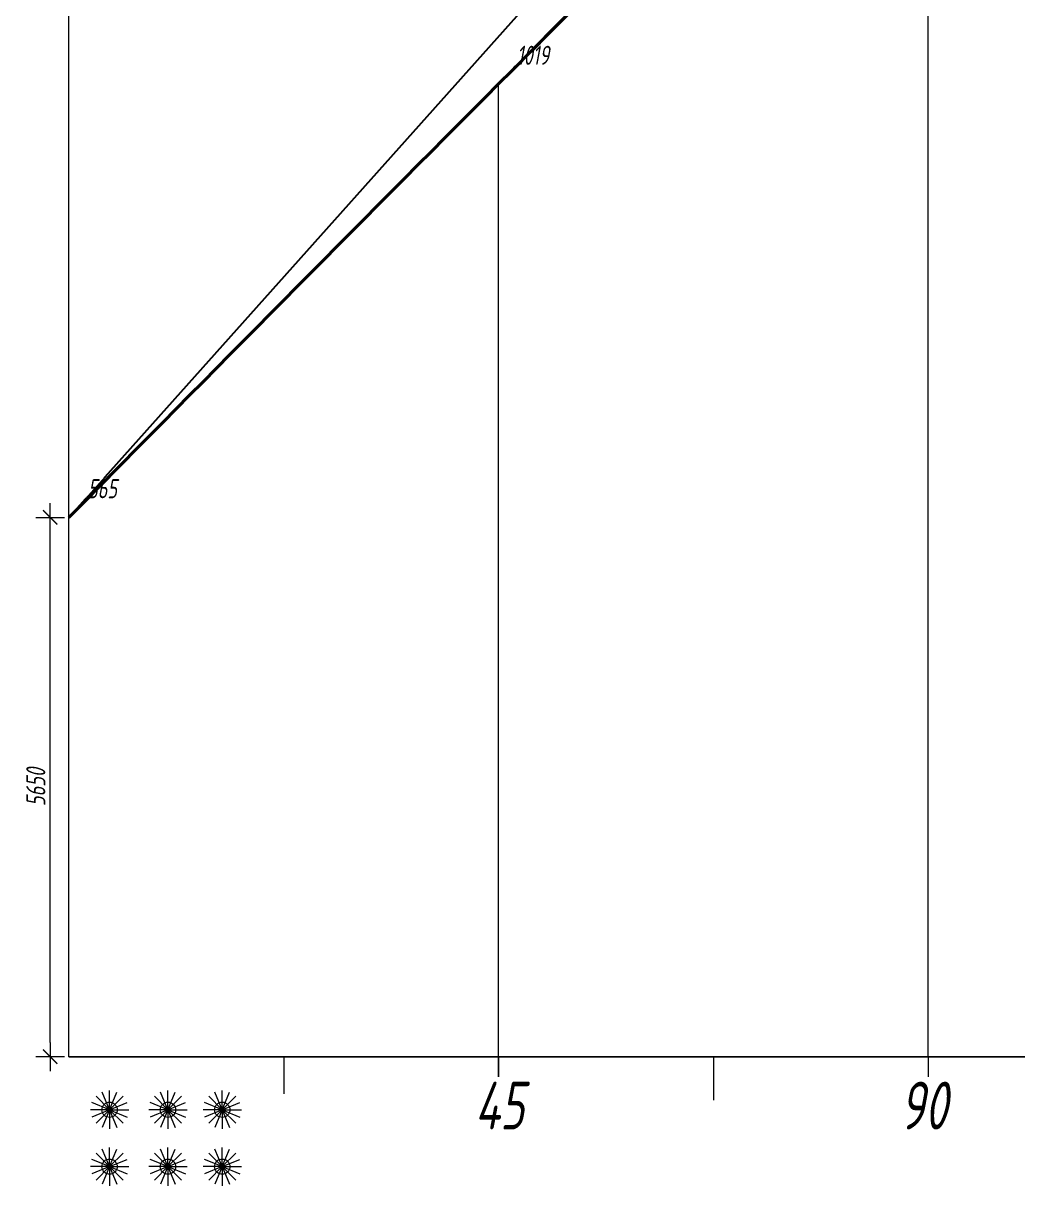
# Model space of a CAD drawing. Header units: millimetres. Extents: x -1744 to 116709, y -1744 to 73682.
# Drawn here: x 114720 to 115762, y 70547 to 71765 of the extents above; entities that cross this region are included whole.
import ezdxf

# ---------------------------------------------------------------- set-up
doc = ezdxf.new("R2010")
doc.units = ezdxf.units.MM
doc.header["$LTSCALE"] = 400
doc.linetypes.add('DASHED', pattern=[0.75, 0.5, -0.25])
doc.layers.get('0').update_dxf_attribs({"lineweight": 0})
doc.layers.get('Defpoints').update_dxf_attribs({"lineweight": 0})
for name, color, linetype, lineweight in [('niewidoczna', 4, 'DASHED', 25), ('przekrój', 1, 'Continuous', 40), ('widok', 3, 'Continuous', 25), ('wymiary', 9, 'Continuous', 15)]:
    doc.layers.add(name, color=color, linetype=linetype, lineweight=lineweight)
doc.styles.add('0.7', font='isocpeui.ttf', dxfattribs={"width": 0.7})
doc.dimstyles.new('1do10_MadziCAD', dxfattribs={"dimscale": 10, "dimtxt": 2, "dimasz": 1.5, "dimexe": 1.5, "dimexo": 1, "dimgap": 0.5, "dimtad": 1, "dimdec": 0, "dimlfac": 10, "dimzin": 9, "dimtxsty": '0.7', "dimblk": 'MadziCAD_znacznik', "dimcen": 2, "dimdle": 1.5, "dimse1": 1, "dimse2": 1, "dimclrd": 256, "dimclre": 256, "dimclrt": 2, "dimadec": 1, "dimazin": 2, "dimtfac": 1, "dimtdec": 0, "dimtix": 1, "dimtmove": 2, "dimatfit": 3, "dimldrblk": 'MadziCAD_strzalka_linii_odniesienia', "dimfxl": 0, "dimtvp": 1, "dimtolj": 1, "dimtzin": 0, "dimlwd": -1, "dimlwe": 25, "dimarcsym": 0})
doc.dimstyles.new('1do10_MadziCAD$6', dxfattribs={"dimscale": 10, "dimtxt": 2, "dimasz": 1.5, "dimexe": 1.5, "dimexo": 1, "dimgap": 2, "dimtad": 1, "dimdec": 0, "dimzin": 1, "dimtxsty": '0.7', "dimblk": 'MadziCAD_znacznik', "dimcen": 2, "dimdle": 1.5, "dimse1": 1, "dimse2": 1, "dimclrd": 256, "dimclre": 256, "dimclrt": 2, "dimadec": 1, "dimazin": 2, "dimtfac": 1, "dimtdec": 0, "dimtix": 1, "dimtmove": 2, "dimatfit": 3, "dimldrblk": 'MadziCAD_strzalka_linii_odniesienia', "dimfxl": 0, "dimtvp": 1, "dimtolj": 1, "dimtzin": 0, "dimlwd": -1, "dimlwe": 25, "dimarcsym": 0})
doc.dimstyles.new('1do20_MadziCAD$6', dxfattribs={"dimscale": 20, "dimtxt": 2, "dimasz": 1.5, "dimexe": 1.5, "dimexo": 1, "dimgap": 2, "dimtad": 1, "dimdec": 0, "dimzin": 1, "dimtxsty": '0.7', "dimblk": 'MadziCAD_znacznik', "dimcen": 2, "dimdle": 1.5, "dimse1": 1, "dimse2": 1, "dimclrd": 256, "dimclre": 256, "dimclrt": 2, "dimadec": 1, "dimazin": 2, "dimtfac": 1, "dimtdec": 0, "dimtix": 1, "dimtmove": 2, "dimatfit": 3, "dimldrblk": 'MadziCAD_strzalka_linii_odniesienia', "dimfxl": 0, "dimtvp": 1, "dimtolj": 1, "dimtzin": 0, "dimlwd": -1, "dimlwe": 25, "dimarcsym": 0})

# ---------------------------------------------------------------- blocks, each defined once
blk = doc.blocks.new('MadziCAD_znacznik')
for p, q in [((0, 1), (0, -1)), ((-1, 0), (1, 0))]:
    blk.add_line(p, q)
at = {"const_width": 0.1}
blk.add_lwpolyline([(0.5, 0.5), (-0.5, -0.5)], dxfattribs=at)
blk = doc.blocks.new('*D60')
at = {"layer": 'Defpoints', "color": 0}
for p in [(114748.4, 71247.3), (114768.1, 71247.3), (114768.1, 70682.3)]:
    blk.add_point(p, dxfattribs=at)
at = {"layer": 'wymiary'}
blk.add_line((114748.4, 70697.3), (114748.4, 71232.3), dxfattribs=at)
at = {"layer": 'wymiary', "xscale": 15, "yscale": 15, "zscale": 15}
for p, rotation in [((114748.4, 71247.3), 90), ((114748.4, 70682.3), 270)]:
    blk.add_blockref('MadziCAD_znacznik', p, dxfattribs=dict(at, rotation=rotation))
at = {"layer": 'wymiary', "color": 2, "insert": (114733.4, 70964.8), "char_height": 20, "attachment_point": 5, "rotation": 90, "style": '0.7', "bg_fill": 3, "box_fill_scale": 1.1, "bg_fill_color": 256, "bg_fill_true_color": 13158600, "bg_fill_transparency": 4259917}
blk.add_mtext('\\A1;5650', dxfattribs=at)
blk = doc.blocks.new('MadziCAD_strzalka_linii_odniesienia')
blk.add_solid([(-2, 0.333333), (0, 0), (-2, -0.333333)])
blk = doc.blocks.new('*D62')
at = {"layer": 'Defpoints', "color": 0}
for p in [(114768.1, 71247.3), (114768.1, 71247.3), (114768.1, 70682.3)]:
    blk.add_point(p, dxfattribs=at)
at = {"layer": 'wymiary', "color": 2, "insert": (114803.2, 71277.3), "char_height": 20, "attachment_point": 5, "style": '0.7', "bg_fill": 3, "box_fill_scale": 1.1, "bg_fill_color": 256, "bg_fill_true_color": 13158600, "bg_fill_transparency": 10736348}
blk.add_mtext('\\A1;565', dxfattribs=at)
blk = doc.blocks.new('*D63')
at = {"layer": 'Defpoints', "color": 0}
for p in [(115218.1, 71701.3), (115218.1, 71701.3), (114768.1, 70682.3)]:
    blk.add_point(p, dxfattribs=at)
at = {"layer": 'wymiary', "color": 2, "insert": (115254.1, 71731.3), "char_height": 20, "attachment_point": 5, "style": '0.7', "bg_fill": 3, "box_fill_scale": 1.1, "bg_fill_color": 256, "bg_fill_true_color": 13158600, "bg_fill_transparency": 5439561}
blk.add_mtext('\\A1;1019', dxfattribs=at)
blk = doc.blocks.new('*D64')
at = {"layer": 'Defpoints', "color": 0}
for p in [(115668.1, 72157.3), (115668.1, 72157.3), (114768.1, 70682.3)]:
    blk.add_point(p, dxfattribs=at)
at = {"layer": 'wymiary', "color": 2, "insert": (115706.2, 72187.4), "char_height": 20, "attachment_point": 5, "style": '0.7', "bg_fill": 3, "box_fill_scale": 1.1, "bg_fill_color": 256, "bg_fill_true_color": 13158600, "bg_fill_transparency": 12691600}
blk.add_mtext('\\A1;1475', dxfattribs=at)
blk = doc.blocks.new('*D65')
at = {"layer": 'Defpoints', "color": 0}
blk.add_point((114768.1, 70682.3), dxfattribs=at)
at = {"layer": 'wymiary', "color": 2, "insert": (116141.7, 72648.8), "char_height": 20, "attachment_point": 5, "style": '0.7', "bg_fill": 3, "box_fill_scale": 1.1, "bg_fill_color": 256, "bg_fill_true_color": 13158600, "bg_fill_transparency": 3014704}
blk.add_mtext('\\A1;1980', dxfattribs=at)
at = {"layer": 'Defpoints', "color": 0}
blk.add_point((116118.1, 72662.3), dxfattribs=at)
blk.add_point((116118.1, 72662.3), dxfattribs=at)
blk = doc.blocks.new('*D66')
at = {"layer": 'Defpoints', "color": 0}
for p in [(116568.1, 73262.3), (116568.1, 73262.3), (114768.1, 70682.3)]:
    blk.add_point(p, dxfattribs=at)
at = {"layer": 'wymiary', "color": 2, "insert": (116648, 73322.3), "char_height": 40, "attachment_point": 5, "style": '0.7', "bg_fill": 3, "box_fill_scale": 1.1, "bg_fill_color": 256, "bg_fill_true_color": 13158600, "bg_fill_transparency": 15301336}
blk.add_mtext('\\A1;2580', dxfattribs=at)
blk = doc.blocks.new('*D68')
at = {"layer": 'Defpoints', "color": 0}
blk.add_point((114768.1, 70682.3), dxfattribs=at)
at = {"layer": 'wymiary', "color": 2, "insert": (115915.2, 72384.6), "char_height": 20, "attachment_point": 5, "style": '0.7', "bg_fill": 3, "box_fill_scale": 1.1, "bg_fill_color": 256, "bg_fill_true_color": 13158600, "bg_fill_transparency": 3312912}
blk.add_mtext('\\A1;1717', dxfattribs=at)
at = {"layer": 'Defpoints', "color": 0}
for p in [(115893.1, 72399.6), (115897.6, 72399.6)]:
    blk.add_point(p, dxfattribs=at)
blk = doc.blocks.new('*D69')
at = {"layer": 'Defpoints', "color": 0}
for p in [(115893.1, 72409.8), (115897.6, 72409.8), (114768.1, 70682.3)]:
    blk.add_point(p, dxfattribs=at)
at = {"layer": 'widok', "color": 2, "insert": (115939, 72415.3), "char_height": 20, "attachment_point": 5, "style": '0.7', "bg_fill": 3, "box_fill_scale": 1.1, "bg_fill_color": 256, "bg_fill_true_color": 13158600, "bg_fill_transparency": 12689672}
blk.add_mtext('\\A1;1728', dxfattribs=at)
blk = doc.blocks.new('*D70')
at = {"layer": 'Defpoints', "color": 0}
for p in [(115648.2, 72254.8), (115668.1, 72254.8), (114768.1, 70682.3)]:
    blk.add_point(p, dxfattribs=at)
at = {"layer": 'niewidoczna', "color": 2, "insert": (115610.7, 72284.9), "char_height": 20, "attachment_point": 5, "style": '0.7', "bg_fill": 3, "box_fill_scale": 1.1, "bg_fill_color": 256, "bg_fill_true_color": 13158600, "bg_fill_transparency": 12691600}
blk.add_mtext('\\A1;1573', dxfattribs=at)
blk = doc.blocks.new('*D71')
at = {"layer": 'Defpoints', "color": 0}
for p in [(115867.6, 72433.5), (115893.1, 72433.5), (114768.1, 70682.3)]:
    blk.add_point(p, dxfattribs=at)
at = {"layer": 'niewidoczna', "color": 2, "insert": (115912.6, 72457.4), "char_height": 20, "attachment_point": 5, "style": '0.7', "bg_fill": 3, "box_fill_scale": 1.1, "bg_fill_color": 256, "bg_fill_true_color": 13158600, "bg_fill_transparency": 0}
blk.add_mtext('\\A1;1751', dxfattribs=at)
blk = doc.blocks.new('*D72')
at = {"layer": 'Defpoints', "color": 0}
for p in [(115893.1, 72506.7), (115903.8, 72506.7), (114768.1, 70682.3)]:
    blk.add_point(p, dxfattribs=at)
at = {"layer": 'niewidoczna', "color": 2, "insert": (115850.5, 72536.1), "char_height": 20, "attachment_point": 5, "style": '0.7', "bg_fill": 3, "box_fill_scale": 1.1, "bg_fill_color": 256, "bg_fill_true_color": 13158600, "bg_fill_transparency": 4259917}
blk.add_mtext('\\A1;1824', dxfattribs=at)
blk = doc.blocks.new('*D73')
at = {"layer": 'Defpoints', "color": 0}
for p in [(116179.3, 72681.4), (114768.1, 70682.3)]:
    blk.add_point(p, dxfattribs=at)
at = {"layer": 'niewidoczna', "color": 2, "insert": (116144.6, 72708.7), "char_height": 20, "attachment_point": 5, "style": '0.7', "bg_fill": 3, "box_fill_scale": 1.1, "bg_fill_color": 256, "bg_fill_true_color": 13158600, "bg_fill_transparency": 12690052}
blk.add_mtext('\\A1;2028', dxfattribs=at)
at = {"layer": 'Defpoints', "color": 0}
blk.add_point((116118.1, 72709.8), dxfattribs=at)
blk = doc.blocks.new('*D74')
at = {"layer": 'Defpoints', "color": 0}
blk.add_point((114768.1, 70682.3), dxfattribs=at)
at = {"layer": 'niewidoczna', "color": 2, "insert": (116092.5, 72770.9), "char_height": 20, "attachment_point": 5, "style": '0.7', "bg_fill": 3, "box_fill_scale": 1.1, "bg_fill_color": 256, "bg_fill_true_color": 13158600, "bg_fill_transparency": 2}
blk.add_mtext('\\A1;2076', dxfattribs=at)
at = {"layer": 'Defpoints', "color": 0}
for p in [(116067.6, 72759), (116118.1, 72758.5)]:
    blk.add_point(p, dxfattribs=at)

msp = doc.modelspace()

# ---------------------------------------------------------------- linework, layer by layer
at = {"layer": 'wymiary'}
for p, q in [((115668.099, 70682.298), (115668.099, 72157.298)), ((115218.099, 70682.298), (115218.099, 71701.298)), ((114768.099, 70682.298), (114768.099, 71247.298))]:
    msp.add_line(p, q, dxfattribs=at)
for points in [[(114768.099, 70682.298), (114768.099, 73682.298)], [(114768.099, 70682.298), (116568.099, 70682.298)], [(114768.099, 70682.298), (115668.099, 70682.298), (115218.099, 70682.298), (115218.099, 70647.836), (115218.099, 70682.298), (114768.099, 70682.298), (114993.099, 70682.298), (114993.099, 70643.447)], [(115218.099, 70682.298), (115443.099, 70682.298), (115443.099, 70636.865)], [(115668.099, 70682.298), (115668.099, 70641.254)], [(115668.099, 70682.298), (116568.099, 70682.298), (116118.099, 70682.298), (116118.099, 70647.836), (116118.099, 70682.298), (115668.099, 70682.298), (115893.099, 70682.298), (115893.099, 70643.447)], [(114810.633, 70626.78), (114796.491, 70640.922)], [(114810.633, 70626.78), (114802.979, 70645.257)], [(114810.633, 70626.78), (114810.633, 70646.78)], [(114810.633, 70626.78), (114818.287, 70645.257)], [(114810.633, 70626.78), (114824.775, 70640.922)], [(114871.794, 70626.78), (114857.652, 70640.922)], [(114871.794, 70626.78), (114864.141, 70645.257)], [(114871.794, 70626.78), (114871.794, 70646.78)], [(114871.794, 70626.78), (114879.448, 70645.257)], [(114871.794, 70626.78), (114885.936, 70640.922)], [(114928.646, 70626.78), (114914.504, 70640.922)], [(114928.646, 70626.78), (114920.992, 70645.257)], [(114928.646, 70626.78), (114928.646, 70646.78)], [(114928.646, 70626.78), (114936.299, 70645.257)], [(114928.646, 70626.78), (114942.788, 70640.922)], [(114810.633, 70626.78), (114790.633, 70626.78)], [(114810.633, 70626.78), (114790.633, 70626.78)], [(114810.633, 70626.78), (114792.155, 70634.433)], [(114810.633, 70626.78), (114792.155, 70619.126)], [(114810.633, 70626.78), (114792.155, 70619.126)], [(114810.633, 70626.78), (114792.155, 70619.126)], [(114810.633, 70626.78), (114796.491, 70612.637)], [(114810.633, 70626.78), (114802.979, 70608.302)], [(114810.633, 70626.78), (114829.111, 70634.433)], [(114810.633, 70626.78), (114829.111, 70634.433)], [(114810.633, 70626.78), (114829.111, 70634.433)], [(114810.633, 70626.78), (114830.633, 70626.78)], [(114810.633, 70626.78), (114810.633, 70606.78)], [(114810.633, 70626.78), (114818.287, 70608.302)], [(114810.633, 70626.78), (114824.775, 70612.637)], [(114810.633, 70626.78), (114818.287, 70608.302)], [(114810.633, 70626.78), (114818.287, 70608.302)], [(114810.633, 70626.78), (114829.111, 70619.126)], [(114871.794, 70626.78), (114851.794, 70626.78)], [(114871.794, 70626.78), (114851.794, 70626.78)], [(114871.794, 70626.78), (114853.317, 70634.433)], [(114871.794, 70626.78), (114853.317, 70619.126)], [(114871.794, 70626.78), (114853.317, 70619.126)], [(114871.794, 70626.78), (114853.317, 70619.126)], [(114871.794, 70626.78), (114857.652, 70612.637)], [(114871.794, 70626.78), (114864.141, 70608.302)], [(114871.794, 70626.78), (114890.272, 70634.433)], [(114871.794, 70626.78), (114890.272, 70634.433)], [(114871.794, 70626.78), (114890.272, 70634.433)], [(114871.794, 70626.78), (114891.794, 70626.78)], [(114871.794, 70626.78), (114871.794, 70606.78)], [(114871.794, 70626.78), (114879.448, 70608.302)], [(114871.794, 70626.78), (114885.936, 70612.637)], [(114871.794, 70626.78), (114879.448, 70608.302)], [(114871.794, 70626.78), (114879.448, 70608.302)], [(114871.794, 70626.78), (114890.272, 70619.126)], [(114928.646, 70626.78), (114908.646, 70626.78)], [(114928.646, 70626.78), (114908.646, 70626.78)], [(114928.646, 70626.78), (114910.168, 70634.433)], [(114928.646, 70626.78), (114910.168, 70619.126)], [(114928.646, 70626.78), (114910.168, 70619.126)], [(114928.646, 70626.78), (114910.168, 70619.126)], [(114928.646, 70626.78), (114914.504, 70612.637)], [(114928.646, 70626.78), (114920.992, 70608.302)], [(114928.646, 70626.78), (114947.123, 70634.433)], [(114928.646, 70626.78), (114947.123, 70634.433)], [(114928.646, 70626.78), (114947.123, 70634.433)], [(114928.646, 70626.78), (114948.646, 70626.78)], [(114928.646, 70626.78), (114928.646, 70606.78)], [(114928.646, 70626.78), (114936.299, 70608.302)], [(114928.646, 70626.78), (114942.788, 70612.637)], [(114928.646, 70626.78), (114936.299, 70608.302)], [(114928.646, 70626.78), (114936.299, 70608.302)], [(114928.646, 70626.78), (114947.123, 70619.126)], [(114810.633, 70567.178), (114796.491, 70581.32)], [(114810.633, 70567.178), (114802.979, 70585.656)], [(114810.633, 70567.178), (114810.633, 70587.178)], [(114810.633, 70567.178), (114818.287, 70585.656)], [(114810.633, 70567.178), (114824.775, 70581.32)], [(114871.794, 70567.178), (114857.652, 70581.32)], [(114871.794, 70567.178), (114864.141, 70585.656)], [(114871.794, 70567.178), (114871.794, 70587.178)], [(114871.794, 70567.178), (114879.448, 70585.656)], [(114871.794, 70567.178), (114885.936, 70581.32)], [(114928.646, 70567.178), (114914.504, 70581.32)], [(114928.646, 70567.178), (114920.992, 70585.656)], [(114928.646, 70567.178), (114928.646, 70587.178)], [(114928.646, 70567.178), (114936.299, 70585.656)], [(114928.646, 70567.178), (114942.788, 70581.32)], [(114810.633, 70567.178), (114790.633, 70567.178)], [(114810.633, 70567.178), (114790.633, 70567.178)], [(114810.633, 70567.178), (114792.155, 70574.832)], [(114810.633, 70567.178), (114792.155, 70559.525)], [(114810.633, 70567.178), (114792.155, 70559.525)], [(114810.633, 70567.178), (114792.155, 70559.525)], [(114810.633, 70567.178), (114796.491, 70553.036)], [(114810.633, 70567.178), (114802.979, 70548.701)], [(114810.633, 70567.178), (114829.111, 70574.832)], [(114810.633, 70567.178), (114829.111, 70574.832)], [(114810.633, 70567.178), (114829.111, 70574.832)], [(114810.633, 70567.178), (114830.633, 70567.178)], [(114810.633, 70567.178), (114810.633, 70547.178)], [(114810.633, 70567.178), (114818.287, 70548.701)], [(114810.633, 70567.178), (114824.775, 70553.036)], [(114810.633, 70567.178), (114818.287, 70548.701)], [(114810.633, 70567.178), (114818.287, 70548.701)], [(114810.633, 70567.178), (114829.111, 70559.525)], [(114871.794, 70567.178), (114851.794, 70567.178)], [(114871.794, 70567.178), (114851.794, 70567.178)], [(114871.794, 70567.178), (114853.317, 70574.832)], [(114871.794, 70567.178), (114853.317, 70559.525)], [(114871.794, 70567.178), (114853.317, 70559.525)], [(114871.794, 70567.178), (114853.317, 70559.525)], [(114871.794, 70567.178), (114857.652, 70553.036)], [(114871.794, 70567.178), (114864.141, 70548.701)], [(114871.794, 70567.178), (114890.272, 70574.832)], [(114871.794, 70567.178), (114890.272, 70574.832)], [(114871.794, 70567.178), (114890.272, 70574.832)], [(114871.794, 70567.178), (114891.794, 70567.178)], [(114871.794, 70567.178), (114871.794, 70547.178)], [(114871.794, 70567.178), (114879.448, 70548.701)], [(114871.794, 70567.178), (114885.936, 70553.036)], [(114871.794, 70567.178), (114879.448, 70548.701)], [(114871.794, 70567.178), (114879.448, 70548.701)], [(114871.794, 70567.178), (114890.272, 70559.525)], [(114928.646, 70567.178), (114908.646, 70567.178)], [(114928.646, 70567.178), (114908.646, 70567.178)], [(114928.646, 70567.178), (114910.168, 70574.832)], [(114928.646, 70567.178), (114910.168, 70559.525)], [(114928.646, 70567.178), (114910.168, 70559.525)], [(114928.646, 70567.178), (114910.168, 70559.525)], [(114928.646, 70567.178), (114914.504, 70553.036)], [(114928.646, 70567.178), (114920.992, 70548.701)], [(114928.646, 70567.178), (114947.123, 70574.832)], [(114928.646, 70567.178), (114947.123, 70574.832)], [(114928.646, 70567.178), (114947.123, 70574.832)], [(114928.646, 70567.178), (114948.646, 70567.178)], [(114928.646, 70567.178), (114928.646, 70547.178)], [(114928.646, 70567.178), (114936.299, 70548.701)], [(114928.646, 70567.178), (114942.788, 70553.036)], [(114928.646, 70567.178), (114936.299, 70548.701)], [(114928.646, 70567.178), (114936.299, 70548.701)], [(114928.646, 70567.178), (114947.123, 70559.525)]]:
    msp.add_lwpolyline(points, dxfattribs=at)
for centre, radius in [((114810.633, 70626.78), 8), ((114810.633, 70626.78), 0.8), ((114871.794, 70626.78), 8), ((114871.794, 70626.78), 0.8), ((114928.646, 70626.78), 8), ((114928.646, 70626.78), 0.8), ((114810.633, 70567.178), 8), ((114810.633, 70567.178), 0.8), ((114871.794, 70567.178), 8), ((114871.794, 70567.178), 0.8), ((114928.646, 70567.178), 8), ((114928.646, 70567.178), 0.8)]:
    msp.add_circle(centre, radius, dxfattribs=at)

# ---------------------------------------------------------------- next in the draw order: texts
at = {"layer": 'wymiary', "color": 2, "char_height": 50, "attachment_point": 5, "style": '0.7', "bg_fill": 3, "box_fill_scale": 1.1, "bg_fill_color": 256, "bg_fill_true_color": 13158600}
for s, insert, bg_fill_transparency in [('\\A1;45', (115219.088, 70631.202), 4259917), ('\\A1;90', (115663.282, 70631.202), 11710748)]:
    msp.add_mtext(s, dxfattribs=dict(at, insert=insert, bg_fill_transparency=bg_fill_transparency))

# ---------------------------------------------------------------- next in the draw order: dimensions: what is measured, and where the dimension line sits
at = {"layer": 'wymiary'}
dim = msp.add_linear_dim(base=(114748.358, 71247.298), p1=(114768.099, 70682.298), p2=(114768.099, 71247.298), angle=90, dimstyle='1do10_MadziCAD', dxfattribs=at)
dim.commit()
dim.dimension.update_dxf_attribs({"geometry": '*D60', "text_midpoint": (114733.358, 70964.798)})

# ---------------------------------------------------------------- next in the draw order: dimensions: what is measured, and where the dimension line sits
dim = msp.add_ordinate_dim(feature_location=(114768.099, 71247.298), offset=(0, 0), dtype=0, origin=(114768.099, 70682.298), dimstyle='1do10_MadziCAD$6', dxfattribs=at)
dim.commit()
dim.dimension.update_dxf_attribs({"geometry": '*D62', "text_midpoint": (114803.17, 71277.298)})

# ---------------------------------------------------------------- next in the draw order: dimensions: what is measured, and where the dimension line sits
dim = msp.add_ordinate_dim(feature_location=(115218.099, 71701.298), offset=(0, 0), dtype=0, origin=(114768.099, 70682.298), dimstyle='1do10_MadziCAD$6', dxfattribs=at)
dim.commit()
dim.dimension.update_dxf_attribs({"geometry": '*D63', "text_midpoint": (115254.082, 71731.298)})

# ---------------------------------------------------------------- next in the draw order: dimensions: what is measured, and where the dimension line sits
dim = msp.add_ordinate_dim(feature_location=(115668.099, 72157.298), offset=(0, 0), dtype=0, origin=(114768.099, 70682.298), dimstyle='1do10_MadziCAD$6', dxfattribs=at)
dim.commit()
dim.dimension.update_dxf_attribs({"geometry": '*D64', "text_midpoint": (115706.22, 72187.426)})

# ---------------------------------------------------------------- next in the draw order: dimensions: what is measured, and where the dimension line sits
dim = msp.add_ordinate_dim(feature_location=(116118.099, 72662.298), offset=(0, 0), dtype=0, origin=(114768.099, 70682.298), dimstyle='1do10_MadziCAD$6', dxfattribs=at)
dim.commit()
dim.dimension.update_dxf_attribs({"geometry": '*D65', "text_midpoint": (116141.688, 72648.762)})

# ---------------------------------------------------------------- next in the draw order: dimensions: what is measured, and where the dimension line sits
dim = msp.add_ordinate_dim(feature_location=(116568.099, 73262.298), offset=(0, 0), dtype=0, origin=(114768.099, 70682.298), dimstyle='1do20_MadziCAD$6', dxfattribs=at)
dim.commit()
dim.dimension.update_dxf_attribs({"geometry": '*D66', "text_midpoint": (116647.988, 73322.298)})

# ---------------------------------------------------------------- next in the draw order: linework, layer by layer
at = {"layer": 'przekrój'}
msp.add_spline([(114768.099, 71247.298), (115218.099, 71701.298), (115668.099, 72157.298), (116118.099, 72662.298), (116568.099, 73262.298)], degree=3, dxfattribs=at)
at = {"layer": 'widok'}
for points in [[(114768.099, 71247.298), (116568.099, 73262.298)], [(114768.099, 71247.298), (115218.099, 71701.298), (115668.099, 72157.298), (116118.099, 72662.298), (116568.099, 73262.298)]]:
    msp.add_lwpolyline(points, dxfattribs=at)

# ---------------------------------------------------------------- next in the draw order: dimensions: what is measured, and where the dimension line sits
at = {"layer": 'wymiary'}
dim = msp.add_ordinate_dim(feature_location=(115893.099, 72399.629), offset=(4.499, 0), dtype=0, origin=(114768.099, 70682.298), dimstyle='1do10_MadziCAD$6', dxfattribs=at)
dim.commit()
dim.dimension.update_dxf_attribs({"geometry": '*D68', "text_midpoint": (115915.152, 72384.611)})

# ---------------------------------------------------------------- next in the draw order: dimensions: what is measured, and where the dimension line sits
at = {"layer": 'widok'}
dim = msp.add_ordinate_dim(feature_location=(115893.099072038, 72409.797654336), offset=(4.499086686, 0.000000055), dtype=0, origin=(114768.099072039, 70682.297654337), dimstyle='1do10_MadziCAD$6', dxfattribs=at)
dim.commit()
dim.dimension.update_dxf_attribs({"geometry": '*D69', "text_midpoint": (115938.95976891, 72415.317430635)})

# ---------------------------------------------------------------- next in the draw order: linework, layer by layer
at = {"layer": 'niewidoczna', "linetype": 'ByBlock'}
msp.add_lwpolyline([(114768.099, 71247.298), (115668.099, 72157.298), (116568.099, 73262.298)], dxfattribs=at)

# ---------------------------------------------------------------- next in the draw order: dimensions: what is measured, and where the dimension line sits
at = {"layer": 'niewidoczna'}
dim = msp.add_ordinate_dim(feature_location=(115668.099072039, 72254.797654337), offset=(-19.945606608, 0), dtype=0, origin=(114768.099072039, 70682.297654337), dimstyle='1do10_MadziCAD$6', dxfattribs=at)
dim.commit()
dim.dimension.update_dxf_attribs({"geometry": '*D70', "text_midpoint": (115610.711798765, 72284.926442216)})

# ---------------------------------------------------------------- next in the draw order: dimensions: what is measured, and where the dimension line sits
dim = msp.add_ordinate_dim(feature_location=(115893.099, 72433.548), offset=(-25.501, 0), dtype=0, origin=(114768.099, 70682.298), dimstyle='1do10_MadziCAD$6', dxfattribs=at)
dim.commit()
dim.dimension.update_dxf_attribs({"geometry": '*D71', "text_midpoint": (115912.56, 72457.441)})

# ---------------------------------------------------------------- next in the draw order: dimensions: what is measured, and where the dimension line sits
dim = msp.add_ordinate_dim(feature_location=(115893.099, 72506.673), offset=(10.732, 0), dtype=0, origin=(114768.099, 70682.298), dimstyle='1do10_MadziCAD$6', dxfattribs=at)
dim.commit()
dim.dimension.update_dxf_attribs({"geometry": '*D72', "text_midpoint": (115850.474, 72536.149)})

# ---------------------------------------------------------------- next in the draw order: dimensions: what is measured, and where the dimension line sits
dim = msp.add_ordinate_dim(feature_location=(116118.099072039, 72709.797654337), offset=(61.167519346, -28.419974569), dtype=0, origin=(114768.099072039, 70682.297654337), dimstyle='1do10_MadziCAD$6', dxfattribs=at)
dim.commit()
dim.dimension.update_dxf_attribs({"geometry": '*D73', "text_midpoint": (116144.616691624, 72708.666535374)})

# ---------------------------------------------------------------- next in the draw order: dimensions: what is measured, and where the dimension line sits
dim = msp.add_ordinate_dim(feature_location=(116118.099, 72758.548), offset=(-50.482, 0.498), dtype=0, origin=(114768.099, 70682.298), dimstyle='1do10_MadziCAD$6', dxfattribs=at)
dim.commit()
dim.dimension.update_dxf_attribs({"geometry": '*D74', "text_midpoint": (116092.467, 72770.941)})

doc.saveas('drawing.dxf')
